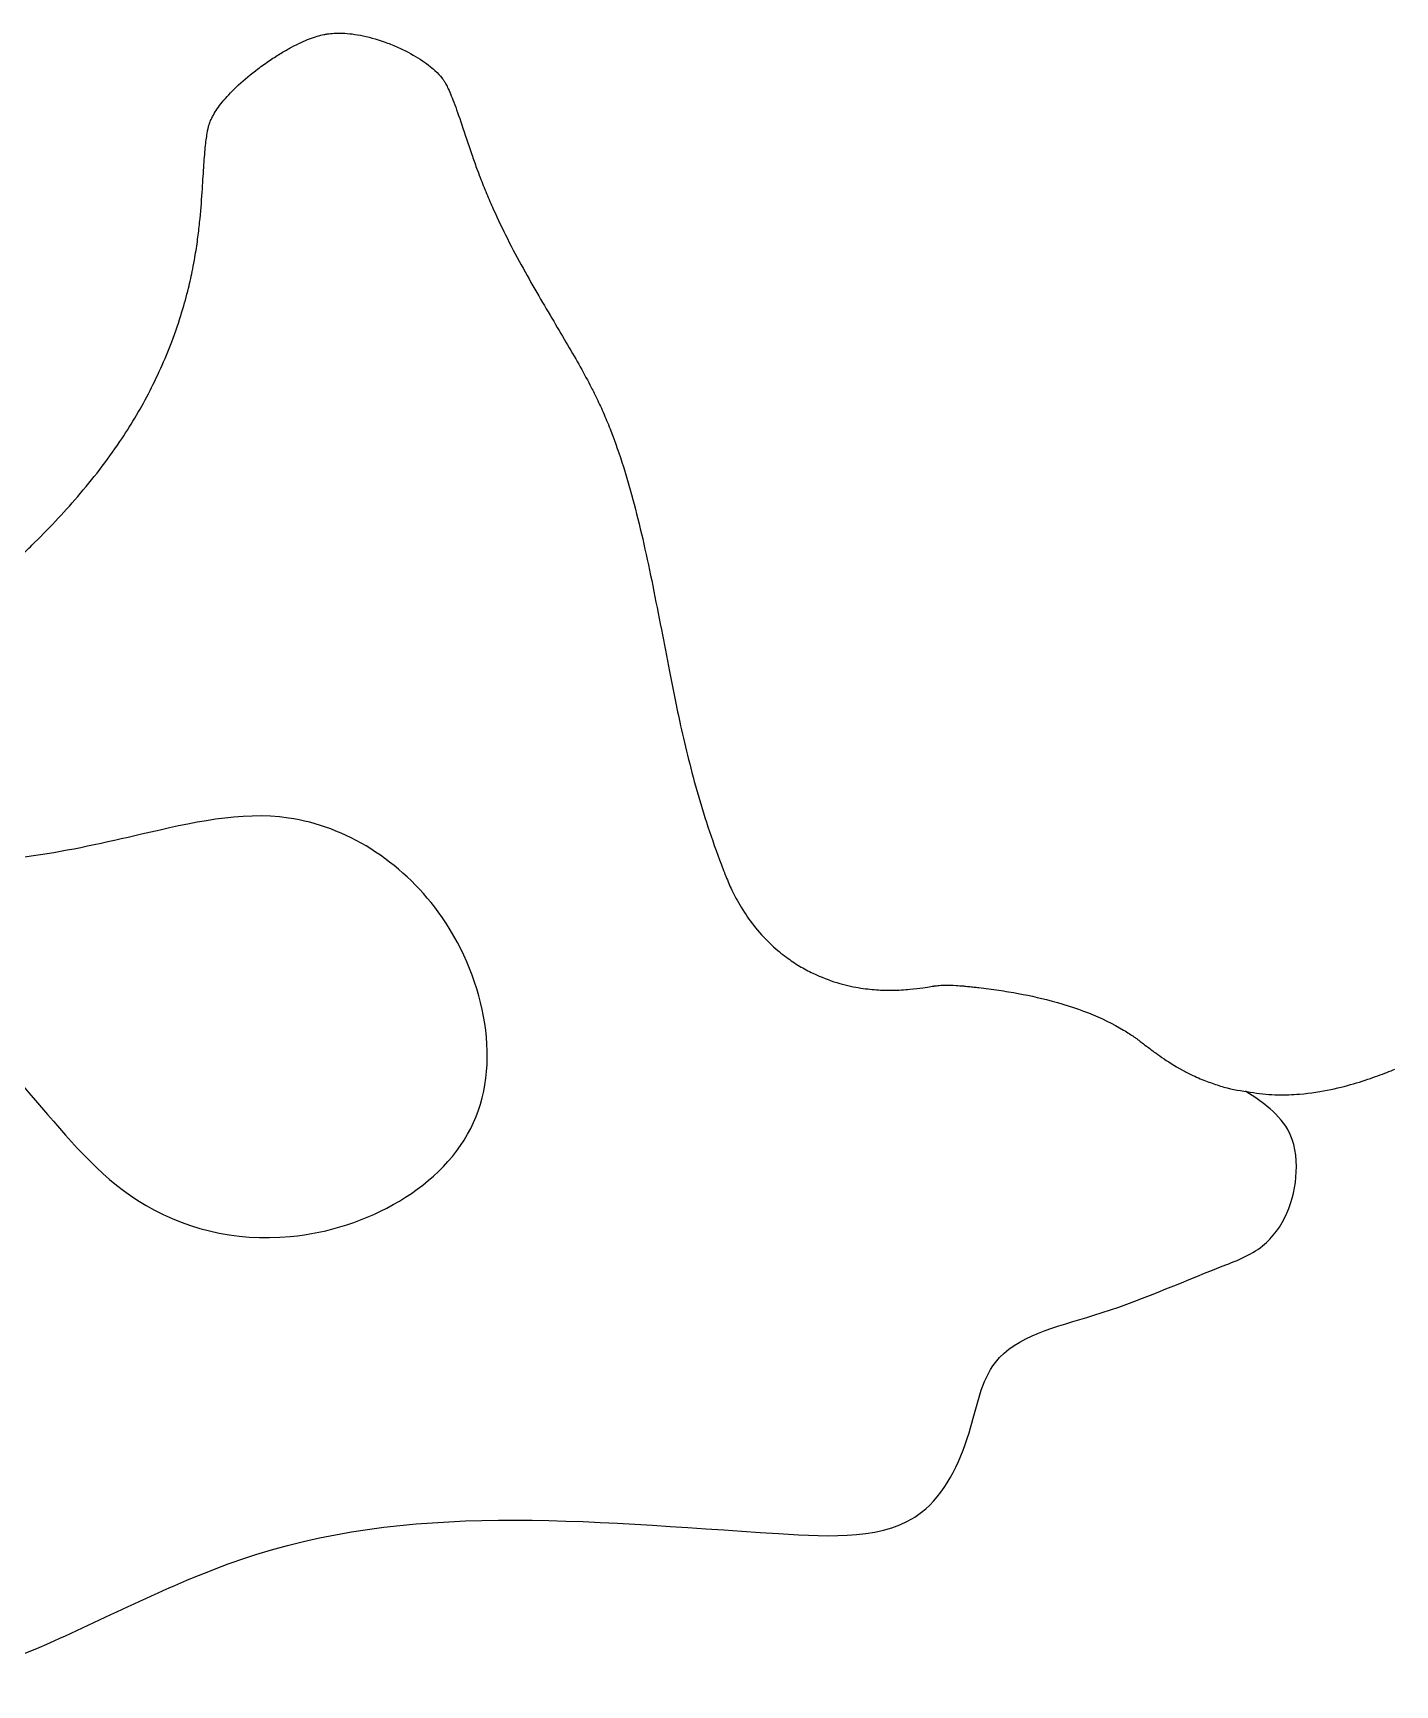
# Model space of a CAD drawing. Header units: millimetres. Extents: x 2483 to 3130, y 1137 to 1428.
# Drawn here: x 2699.6 to 2883.6, y 1204.8 to 1428 of the extents above; entities that cross this region are included whole.
import ezdxf

# ---------------------------------------------------------------- set-up
doc = ezdxf.new("R2010")
doc.units = ezdxf.units.MM

msp = doc.modelspace()

# ---------------------------------------------------------------- linework, layer by layer
for points, knots in [([(2521.87524944917, 1362.811367163921), (2521.890877414148, 1362.796566365305), (2521.924965722824, 1362.763164523778), (2522.083394897755, 1362.588855472965), (2522.263341207833, 1362.373741697333), (2522.752827826819, 1361.687672247633), (2523.061004635523, 1361.217598931532), (2523.781017108348, 1360.019400034978), (2524.192480711311, 1359.292081779309), (2525.11747409133, 1357.60209176385), (2525.631009509251, 1356.639724522411), (2526.417269065579, 1355.189921710538), (2526.634415110248, 1354.79178932534), (2527.049604964909, 1354.039408487783), (2527.243324532963, 1353.691755477742), (2527.633434438799, 1352.999172793065), (2527.830982481279, 1352.652111849342), (2528.431392913854, 1351.608972041658), (2528.842015709499, 1350.910936016769), (2530.107432286849, 1348.811805893414), (2530.995667461592, 1347.405656395632), (2533.620352118962, 1343.485054690081), (2535.471449224353, 1340.971403819822), (2539.626373752244, 1336.054340651692), (2541.931525904394, 1333.648837856365), (2545.752179549534, 1330.324236374536), (2547.035328121599, 1329.295954943409), (2548.976202711853, 1327.886403841996), (2549.576602550266, 1327.468873204652), (2550.780586991892, 1326.667357687451), (2551.386860106566, 1326.281299044015), (2553.215527595717, 1325.166228844338), (2554.447679512774, 1324.480412311503), (2558.365426367184, 1322.480077866665), (2561.070862599506, 1321.363770430467), (2566.438370164051, 1319.525195948056), (2569.101321624034, 1318.801756619429), (2574.344035034675, 1317.635204565549), (2576.924666873222, 1317.19185759709), (2581.988361796083, 1316.492022300053), (2584.471896805386, 1316.235664790619), (2590.509038136964, 1315.739194049689), (2593.999240810457, 1315.566273414863), (2598.538664922539, 1315.37276920139), (2599.713993644108, 1315.325981824869), (2601.407765678449, 1315.258262754187), (2601.94006281879, 1315.236746703049), (2603.03938607053, 1315.192911652363), (2603.601067645315, 1315.170935031556), (2605.321477442481, 1315.108294811739), (2606.51545581236, 1315.07075731031), (2609.821003111691, 1315.011443946888), (2612.015013977149, 1315.015040300901), (2616.673974349056, 1315.24413309419), (2619.141356153345, 1315.469019959976), (2623.698621509669, 1316.239434118272), (2625.730942883202, 1316.693014206182), (2629.899599433978, 1317.955424865726), (2632.036461347047, 1318.766107933023), (2634.936235035463, 1320.174711012616), (2635.713655796152, 1320.583733007625), (2637.172999293311, 1321.408472562701), (2637.864089841885, 1321.827397074214), (2640.070302292298, 1323.237522611128), (2641.424243847503, 1324.227630727655), (2643.833977624416, 1326.098046670714), (2644.89066887871, 1326.979679095547), (2646.771516151839, 1328.572939905863), (2647.595743791541, 1329.284986772201), (2649.032357969083, 1330.495957153647), (2649.644530777966, 1330.9944236058), (2650.635958519792, 1331.752960059874), (2651.014155595488, 1332.011826027672), (2651.348076659467, 1332.22044747916), (2651.421137966724, 1332.262843884672), (2651.492635743403, 1332.30250059673), (2651.510002296987, 1332.311770053115), (2651.54301616994, 1332.328981302866), (2651.569789770151, 1332.342439978243), (2651.652303183936, 1332.381191357101), (2651.705806329926, 1332.405312572955), (2651.905555839281, 1332.490111198182), (2652.091298915763, 1332.563144491051), (2652.777433211717, 1332.804609884644), (2653.411834982979, 1332.999695479623), (2655.046219410258, 1333.442198647896), (2656.044864263255, 1333.689544679323), (2658.376084349386, 1334.268650745435), (2659.708793898618, 1334.600462865759), (2661.590529814426, 1335.12984692977), (2661.996720528119, 1335.247324353663), (2662.953190504094, 1335.533976357385), (2663.493672598609, 1335.703253507555), (2664.562154211995, 1336.052195977768), (2665.092387757496, 1336.232524577081), (2666.670904155603, 1336.790269687633), (2667.706987556773, 1337.184441833787), (2670.765734780804, 1338.427567735054), (2672.738715481368, 1339.337022442579), (2678.430374776875, 1342.243388986639), (2681.95585479783, 1344.427923073661), (2688.546157945114, 1349.09264478086), (2691.61240022841, 1351.573574535606), (2695.613789379846, 1355.126334782505), (2696.71336366814, 1356.140243456599), (2698.360420372165, 1357.709280988043), (2698.927728358267, 1358.259414664568), (2700.538078400225, 1359.846821586959), (2701.596206299794, 1360.921853407061), (2704.674413609534, 1364.186171747327), (2706.69550312444, 1366.499663159439), (2709.572987865794, 1370.244253215601), (2710.484663316483, 1371.502987397532), (2712.054053045149, 1373.833516830569), (2712.723332243157, 1374.884558255827), (2714.015482598328, 1377.049640595331), (2714.632795075269, 1378.153954656122), (2716.393652738317, 1381.530207361754), (2717.446389391097, 1383.865559695927), (2718.868091126682, 1387.613758740031), (2719.332213726561, 1388.972029050611), (2720.069358149854, 1391.402144146198), (2720.361494032495, 1392.464399469413), (2720.836806792865, 1394.39588827221), (2721.030064554975, 1395.260616782829), (2721.308957156674, 1396.652065054792), (2721.406500234679, 1397.173994469068), (2721.568836949104, 1398.111461944529), (2721.635816979858, 1398.524532951119), (2721.758957584961, 1399.333048431145), (2721.815564066628, 1399.73091709611), (2721.972527139921, 1400.904976061634), (2722.060073840935, 1401.661600757298), (2722.286095858601, 1403.851227669652), (2722.388684355359, 1405.20408672303), (2722.558216083299, 1407.688176265504), (2722.625142397535, 1408.819610635606), (2722.760936861303, 1410.848203268842), (2722.82989650382, 1411.745200042448), (2722.983563067516, 1413.285628538733), (2723.068347069006, 1413.928425871623), (2723.24036023996, 1414.945934974581), (2723.327143520321, 1415.319495912395), (2723.416017486562, 1415.637510718686), (2723.434118650744, 1415.69758750168), (2723.464136722459, 1415.791713524953), (2723.477587128066, 1415.831660014976), (2723.509154128588, 1415.920713034231), (2723.526542464819, 1415.967534264813), (2723.584083730057, 1416.115071298818), (2723.629626915562, 1416.222893002642), (2723.791906391637, 1416.574970895236), (2723.93460597724, 1416.848155631965), (2724.42626508551, 1417.664330847401), (2724.85088871117, 1418.266497633546), (2725.949700661724, 1419.577658942739), (2726.62292997, 1420.285561706709), (2728.179135377948, 1421.726856612924), (2729.061450959149, 1422.460110185733), (2730.545757260702, 1423.571672720911), (2731.097752578773, 1423.962982172134), (2732.172129644332, 1424.68511729602), (2732.670589345495, 1425.004041675533), (2733.633371540401, 1425.588066373994), (2734.099592981346, 1425.85443338999), (2735.443862571488, 1426.575224815649), (2736.266652952269, 1426.950076161319), (2737.728282672339, 1427.507729040786), (2738.365515837175, 1427.690956567689), (2739.071954189289, 1427.838899174479), (2739.222172992614, 1427.866306570691), (2739.654259788742, 1427.934186683873), (2739.967660257488, 1427.968180599778), (2740.652095746702, 1428.00642590278), (2741.022456205058, 1428.010510809664), (2742.251623742312, 1427.964880004302), (2743.202661084231, 1427.8497356285), (2745.264478716292, 1427.409247087608), (2746.373896834197, 1427.084038760111), (2748.065381125241, 1426.446069068164), (2748.633280435279, 1426.209397748002), (2750.195379506581, 1425.494322180811), (2751.13430813125, 1424.980529906401), (2752.743655853158, 1423.944797394379), (2753.412567340136, 1423.423521267793), (2754.335318071869, 1422.577575147707), (2754.644967295852, 1422.235661341371), (2754.929808700428, 1421.872600222554), (2754.986073970323, 1421.796692594956), (2755.070226060484, 1421.677233271807), (2755.101469031788, 1421.631025947246), (2755.187155175079, 1421.499432565317), (2755.257137325523, 1421.384910270277), (2755.426362164239, 1421.081015269327), (2755.524328363924, 1420.893516479675), (2755.870156845721, 1420.177437608229), (2756.157260804159, 1419.505439471984), (2756.799513965449, 1417.806531734641), (2757.154345373677, 1416.781204435146), (2757.947306529838, 1414.414386032801), (2758.385500577547, 1413.073220211479), (2759.102792005596, 1411.001188443408), (2759.319408827635, 1410.388200826194), (2759.701814976047, 1409.342593935026), (2759.858753862802, 1408.922226954242), (2760.162660905954, 1408.129330828472), (2760.30764568453, 1407.759312584329), (2760.598817580524, 1407.032398080303), (2760.746170205974, 1406.672323115029), (2761.192916209335, 1405.602125427017), (2761.496991569641, 1404.902036013671), (2762.423266142564, 1402.840685215375), (2763.059409774913, 1401.518389689164), (2765.11296655935, 1397.451105618414), (2766.556176873549, 1394.887289443589), (2769.322969850167, 1390.123033020873), (2770.647011820656, 1387.921751054608), (2773.046716248402, 1383.814018960095), (2774.121942433646, 1381.908245705585), (2775.297619496951, 1379.622771870765), (2775.546590796016, 1379.1240504204), (2775.953372043703, 1378.280515629911), (2776.116750994328, 1377.932429836089), (2776.441852023342, 1377.22031067496), (2776.602106574741, 1376.859434255157), (2777.076092611131, 1375.762471097047), (2777.383043173579, 1375.012032372605), (2778.277703877381, 1372.704977724682), (2778.839100264261, 1371.092443645854), (2780.39562898064, 1366.157812913251), (2781.301742999822, 1362.650469943916), (2782.969447576035, 1355.272941551423), (2783.731238171272, 1351.404337318868), (2784.859172074571, 1345.560187841341), (2785.220369986304, 1343.67346344556), (2785.827729804487, 1340.572620333918), (2786.066269516967, 1339.370157712894), (2786.567518593161, 1336.920693851408), (2786.829818011638, 1335.676331220568), (2787.768797943203, 1331.429274670206), (2788.526648554499, 1328.322939684653), (2790.394608975381, 1321.846518447116), (2791.505454054652, 1318.478957716397), (2792.89130945186, 1314.896909868214), (2792.931109159658, 1314.794322156648), (2793.022167637721, 1314.561769586217), (2793.072561300977, 1314.434044592754), (2793.239787144426, 1314.016555877866), (2793.372387407516, 1313.692618180432), (2793.764057413175, 1312.786996090197), (2794.051648667938, 1312.154541176241), (2794.81998157811, 1310.671379796827), (2795.29991031584, 1309.818777609592), (2796.439362741673, 1308.126790407732), (2797.0262542709, 1307.33570282366), (2798.484388197468, 1305.662507015611), (2799.357824050915, 1304.779166295383), (2800.725684586142, 1303.647107379163), (2801.054994302152, 1303.388908425499), (2801.68541618303, 1302.9240462994), (2801.982467730412, 1302.715793192937), (2802.574951508273, 1302.321430192546), (2802.872959016831, 1302.133317561829), (2803.768577913137, 1301.596490547723), (2804.367667189473, 1301.275452974321), (2806.08314770233, 1300.448124021781), (2807.179847848434, 1300.034487102334), (2809.242660534586, 1299.40580333771), (2810.209357984309, 1299.189495897483), (2811.989915892408, 1298.885405498859), (2812.804600466852, 1298.797246483009), (2814.290391203887, 1298.695213683705), (2814.962006980222, 1298.681415199358), (2816.550086873772, 1298.695733608602), (2817.36975756788, 1298.753113141415), (2818.762862468048, 1298.88455063649), (2819.336613443628, 1298.959775764409), (2820.278613499952, 1299.092661526967), (2820.646811233661, 1299.150765892902), (2821.042946114533, 1299.212150209888), (2821.147791871207, 1299.228302912758), (2821.285921813798, 1299.249104756634), (2821.330408038086, 1299.255640254251), (2821.398146569602, 1299.26534402761), (2821.4317160127, 1299.270000273104), (2821.531645858693, 1299.283416425258), (2821.597227258726, 1299.291624711281), (2821.791845521373, 1299.314282951249), (2821.918753332806, 1299.32678220194), (2822.299097614134, 1299.357824349697), (2822.552282229802, 1299.370126541103), (2823.256493954926, 1299.382161847), (2823.74008089592, 1299.370589559687), (2824.631415613386, 1299.314715581825), (2824.947745793296, 1299.290451498501), (2825.524760472733, 1299.239343861668), (2825.767620115289, 1299.216210563482), (2826.243396139991, 1299.168370634935), (2826.473485557855, 1299.144341716609), (2826.926296738259, 1299.0954209536), (2827.152458617278, 1299.070153467542), (2827.830031117952, 1298.991872774305), (2828.280529003628, 1298.936380233331), (2829.626898233599, 1298.759568896789), (2830.517646955677, 1298.627896138203), (2833.157457494077, 1298.188817434486), (2834.873915085645, 1297.836952819876), (2838.538177382446, 1296.913382904208), (2840.446088671157, 1296.309290227674), (2843.940660708899, 1294.927856072702), (2845.52567120845, 1294.15199311046), (2847.200821301161, 1293.144066284529), (2847.458713250927, 1292.982725962002), (2847.917372335311, 1292.684431856899), (2848.120049679424, 1292.548332191536), (2848.441463580693, 1292.325500027282), (2848.562560457526, 1292.239869154937), (2848.786484012463, 1292.078368491931), (2848.889652412251, 1292.002664478768), (2849.056222347499, 1291.878308885747), (2849.115631415641, 1291.833489505149), (2849.269067617032, 1291.716537460106), (2849.360481381072, 1291.646336729342), (2849.678513402254, 1291.40126653322), (2849.948536360774, 1291.191816869908), (2850.754213872262, 1290.579123392339), (2851.353056874707, 1290.130346046233), (2852.865845256555, 1289.094551618307), (2853.78096625728, 1288.505687607512), (2855.338384647933, 1287.65971844093), (2855.802078654438, 1287.421942394842), (2856.619688574759, 1287.034536609121), (2856.953917486266, 1286.883687382827), (2857.600616658313, 1286.608576124661), (2857.908143861492, 1286.484292753718), (2858.517246888356, 1286.251087994197), (2858.822002016976, 1286.140771987792), (2859.735241310158, 1285.828450949555), (2860.342656018848, 1285.645124222011), (2862.148853324079, 1285.16587648989), (2863.348284662184, 1285.067375605737), (2865.605600427623, 1284.644882190464), (2866.698785490005, 1284.573022370095), (2868.777998945866, 1284.540015781599), (2869.764342532573, 1284.578641209788), (2872.246249597948, 1284.779251755911), (2873.647758205324, 1285.004123651021), (2876.201124557024, 1285.537181219122), (2877.354293292969, 1285.846243724793), (2879.462871697949, 1286.483751786166), (2880.418554998411, 1286.812879769365), (2882.133513266892, 1287.440929189455), (2882.898461277761, 1287.740846960831), (2883.590868060747, 1288.019132248125)], [149.5236378840183, 149.5236378840183, 149.5236378840183, 149.5236378840183, 151.1878247450749, 151.1878247450749, 154.4390922755405, 154.4390922755405, 157.690359806006, 157.690359806006, 160.9416273364716, 160.9416273364716, 164.1928948669371, 164.1928948669371, 165.3674284849722, 165.3674284849722, 166.3443859158526, 166.3443859158526, 167.321343346733, 167.321343346733, 169.2752582084937, 169.2752582084937, 173.1830879320152, 173.1830879320152, 180.1783444180067, 180.1783444180067, 187.1736009039981, 187.1736009039981, 190.447017861972, 190.447017861972, 191.8662920088134, 191.8662920088134, 193.2855661556549, 193.2855661556549, 196.1241144493379, 196.1241144493379, 202.2673863729655, 202.2673863729655, 208.4106582965932, 208.4106582965932, 214.5539302202208, 214.5539302202208, 220.6972021438485, 220.6972021438485, 229.8174382319891, 229.8174382319891, 233.0722406249102, 233.0722406249102, 234.5911103079399, 234.5911103079399, 236.1099799909695, 236.1099799909695, 239.1477193570288, 239.1477193570288, 244.2037754025862, 244.2037754025862, 249.2598314481435, 249.2598314481435, 253.062215710286, 253.062215710286, 256.8645999724286, 256.8645999724286, 258.2383854285761, 258.2383854285761, 259.6121708847235, 259.6121708847235, 262.859810961089, 262.859810961089, 266.1074510374544, 266.1074510374544, 269.3550911138198, 269.3550911138198, 272.6027311901852, 272.6027311901852, 275.8503712665507, 275.8503712665507, 277.1542824821079, 277.1542824821079, 277.7364606294954, 277.7364606294954, 278.6762999329786, 278.6762999329786, 279.6161392364619, 279.6161392364619, 281.4958178434284, 281.4958178434284, 284.9611256700388, 284.9611256700388, 288.4264334966492, 288.4264334966492, 291.8917413232596, 291.8917413232596, 292.8133888148965, 292.8133888148965, 294.0071030245732, 294.0071030245732, 295.2008172342499, 295.2008172342499, 297.5882456536032, 297.5882456536032, 302.3631024923099, 302.3631024923099, 311.8358894061964, 311.8358894061964, 321.308676320083, 321.308676320083, 325.0353232050516, 325.0353232050516, 327.0384083574464, 327.0384083574464, 330.795368774242, 330.795368774242, 337.9705955927448, 337.9705955927448, 341.3883639259246, 341.3883639259246, 344.0333112836613, 344.0333112836613, 346.678258641398, 346.678258641398, 351.9681533568714, 351.9681533568714, 354.8921332589839, 354.8921332589839, 357.1136271357115, 357.1136271357115, 358.8849799341936, 358.8849799341936, 359.9396909958136, 359.9396909958136, 360.7702935731813, 360.7702935731813, 361.6008961505491, 361.6008961505491, 363.2621013052846, 363.2621013052846, 366.5845116147556, 366.5845116147556, 369.9069219242265, 369.9069219242265, 373.2293322336975, 373.2293322336975, 376.5517425431685, 376.5517425431685, 379.8741528526394, 379.8741528526394, 380.8092948549834, 380.8092948549834, 381.6015302208519, 381.6015302208519, 382.3937655867204, 382.3937655867204, 383.9782363184575, 383.9782363184575, 387.1471777819316, 387.1471777819316, 392.400857242354, 392.400857242354, 397.6545367027763, 397.6545367027763, 402.9082161631987, 402.9082161631987, 405.8255440722684, 405.8255440722684, 408.4300189396677, 408.4300189396677, 411.034493807067, 411.034493807067, 416.2434435418656, 416.2434435418656, 421.4523932766642, 421.4523932766642, 422.9431002999219, 422.9431002999219, 425.9245143464371, 425.9245143464371, 428.9059283929524, 428.9059283929524, 435.1519711383668, 435.1519711383668, 441.3980138837811, 441.3980138837811, 444.4607964782147, 444.4607964782147, 450.2627511287018, 450.2627511287018, 456.0647057791889, 456.0647057791889, 460.7319877137424, 460.7319877137424, 462.0651568138372, 462.0651568138372, 462.9776502947555, 462.9776502947555, 464.8026372565922, 464.8026372565922, 466.6276242184288, 466.6276242184288, 470.5994290306397, 470.5994290306397, 474.5712338428505, 474.5712338428505, 478.5430386550614, 478.5430386550614, 480.1267613928938, 480.1267613928938, 481.1543449339393, 481.1543449339393, 482.0263557511826, 482.0263557511826, 482.8983665684258, 482.8983665684258, 484.6423882029124, 484.6423882029124, 488.1304314718855, 488.1304314718855, 495.7737547802566, 495.7737547802566, 503.4170780886277, 503.4170780886277, 511.0604013969988, 511.0604013969988, 513.2528291694177, 513.2528291694177, 514.8467512555524, 514.8467512555524, 516.440673341687, 516.440673341687, 519.6285175139562, 519.6285175139562, 526.0042058584946, 526.0042058584946, 538.3586421255098, 538.3586421255098, 550.7130783925251, 550.7130783925251, 556.4880877954104, 556.4880877954104, 560.1056257141942, 560.1056257141942, 563.723163632978, 563.723163632978, 572.234840013546, 572.234840013546, 580.746516394114, 580.746516394114, 580.9807114870363, 580.9807114870363, 581.2149065799586, 581.2149065799586, 581.6832967658031, 581.6832967658031, 582.3572844133191, 582.3572844133191, 583.0312720608351, 583.0312720608351, 583.5383792322849, 583.5383792322849, 584.0454864037347, 584.0454864037347, 584.1962749066685, 584.1962749066685, 584.3207533972894, 584.3207533972894, 584.4452318879104, 584.4452318879104, 584.6941888691523, 584.6941888691523, 585.1663311748541, 585.1663311748541, 585.638473480556, 585.638473480556, 586.1106157862578, 586.1106157862578, 586.5827580919596, 586.5827580919596, 587.3407851494871, 587.3407851494871, 588.0988122070147, 588.0988122070147, 588.8568392645423, 588.8568392645423, 589.216818679254, 589.216818679254, 589.4693816448003, 589.4693816448003, 589.7219446103466, 589.7219446103466, 590.2270705414393, 590.2270705414393, 591.2373224036246, 591.2373224036246, 593.2578261279954, 593.2578261279954, 596.4272778096694, 596.4272778096694, 597.9512372537039, 597.9512372537039, 598.9557273595511, 598.9557273595511, 599.8081103762697, 599.8081103762697, 600.6604933929883, 600.6604933929883, 602.3652594264255, 602.3652594264255, 605.7747914932999, 605.7747914932999, 612.5938556270486, 612.5938556270486, 620.9933874797335, 620.9933874797335, 629.3929193324185, 629.3929193324185, 630.96308343252, 630.96308343252, 632.2498377718222, 632.2498377718222, 633.0427025877519, 633.0427025877519, 633.7332861856004, 633.7332861856004, 634.1691763936755, 634.1691763936755, 634.6050666017505, 634.6050666017505, 635.4768470179008, 635.4768470179008, 636.7222011498648, 636.7222011498648, 637.9675552818287, 637.9675552818287, 638.4464972538241, 638.4464972538241, 638.7549530080162, 638.7549530080162, 639.0187148658848, 639.0187148658848, 639.2824767237535, 639.2824767237535, 639.8100004394909, 639.8100004394909, 640.8650478709657, 640.8650478709657, 641.9200953024405, 641.9200953024405, 642.9751427339153, 642.9751427339153, 644.7271608260355, 644.7271608260355, 646.4791789181558, 646.4791789181558, 648.231197010276, 648.231197010276, 649.9217897745114, 649.9217897745114, 649.9217897745114, 649.9217897745114]), ([(2670.786563378074, 1216.397510945013), (2670.56312584734, 1213.180706155986), (2669.984369734223, 1204.848420034476), (2688.016721224722, 1204.800419041321), (2704.853897908632, 1211.427927942506), (2741.576025251328, 1230.52158913887), (2779.973849705053, 1226.298047806531), (2819.579717810035, 1224.162832295563), (2826.394355302511, 1237.953581458303), (2828.56501025855, 1251.131867010038), (2844.870689956762, 1254.765044541852), (2856.085368584638, 1259.884751896445), (2867.625371573696, 1264.140813357412), (2870.923083359777, 1272.385503973807), (2869.847855169847, 1279.617106419767), (2866.591728936432, 1282.937593878529), (2864.55530836162, 1284.322838451537), (2863.584847554489, 1284.922317138308), (2863.574257717998, 1284.928858753617), (2863.563659917572, 1284.935398562827), (2863.553062117147, 1284.941938372036), (2863.505634317868, 1284.971205648835), (2863.45820651859, 1285.000472925634), (2863.410778719311, 1285.029740202433)], [0, 0, 0, 0, 8.457916031012275, 21.90800529845049, 40.32181835186299, 67.69978385362887, 140.5348083404505, 160.0731927653988, 172.5770829583224, 182.7318084019581, 197.4611843934955, 215.7677676803891, 222.1360895484975, 233.1176056215069, 238.9530510773238, 243.1572304627454, 246.5105779389177, 246.5105779389177, 246.5105779389177, 246.5471702476505, 246.5471702476505, 246.5471702476505, 246.7109299528716, 246.7109299528716, 246.7109299528716, 246.7109299528716])]:
    msp.add_open_spline(points, degree=3, knots=knots)
msp.add_spline([(2654.180349441596, 1301.274014006818), (2656.949846753441, 1306.074827135011), (2664.736231945037, 1307.441266612768), (2699.968605819288, 1283.806362698153), (2713.78481620567, 1270.275294325749), (2734.373684675208, 1265.404110916894), (2759.144722695611, 1280.816480650583), (2754.367279194108, 1309.257558241064), (2734.128192157285, 1321.953624225476), (2714.303933869558, 1319.759744501047), (2685.26618547207, 1316.454864771623), (2669.921566182993, 1319.520562590742), (2627.956483538971, 1317.367234133997)], degree=3)

doc.saveas('drawing.dxf')
